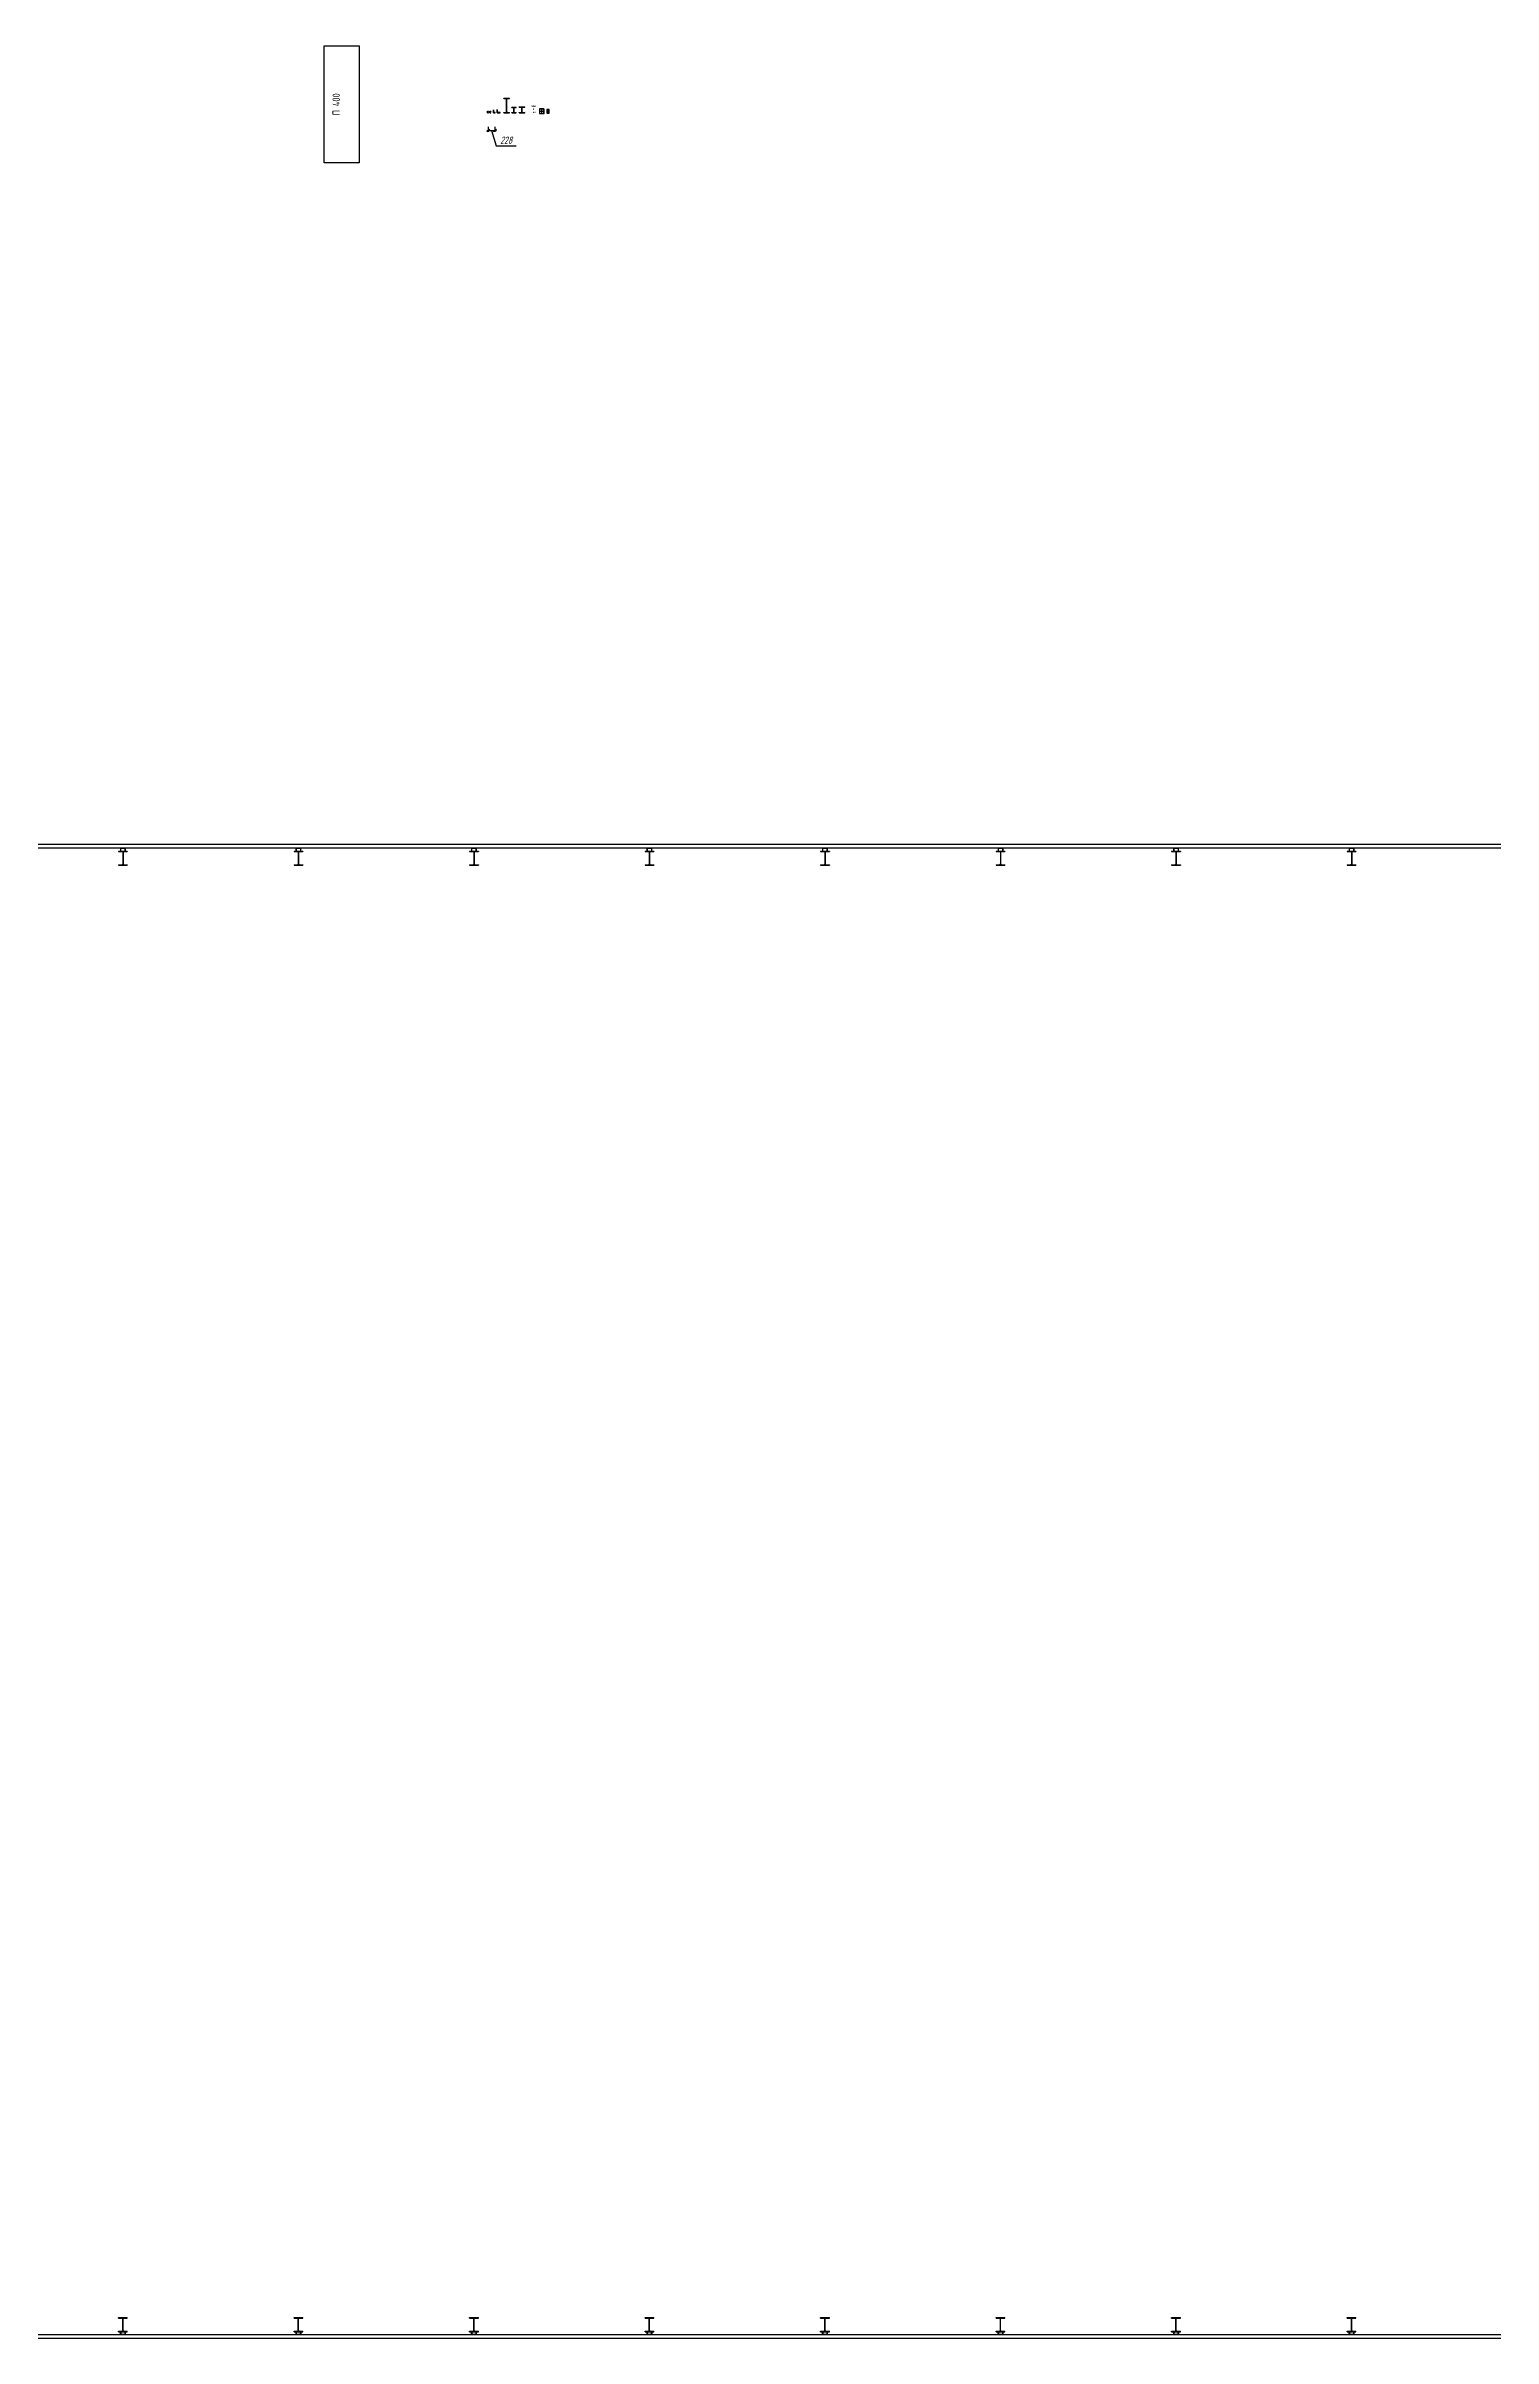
# Model space of a CAD drawing. Header units: millimetres. Extents: x -138350 to 909539, y -253833 to 111767.
# Drawn here: x -15101 to 34377, y -76025 to 2311 of the extents above; entities that cross this region are included whole.
import ezdxf

# ---------------------------------------------------------------- set-up
doc = ezdxf.new("R2010")
doc.units = ezdxf.units.MM
doc.linetypes.add('GOST2.303 5', pattern=[24, 20, -1.5, 1, -1.5])
doc.layers.add('03_Осевые', color=4, linetype='GOST2.303 5')
doc.layers.add('07_Непечатаемые', color=2, linetype='Continuous', plot=False)
for name, color, linetype, lineweight in [('_МКонстр', 7, 'Continuous', 30), ('_Размеры', 120, 'Continuous', 13), ('_Сендвичи', 230, 'Continuous', 30), ('_Стены', 7, 'Continuous', 30), ('выноска', 7, 'Continuous', 13)]:
    doc.layers.add(name, color=color, linetype=linetype, lineweight=lineweight)
doc.layers.add('Сендвичи_размеры', color=1, linetype='Continuous', lineweight=13, plot=False)
doc.styles.add('GOST 2.304', font='CS_Gost2304.shx')
doc.styles.add('СПДС_размеры', font='spdswin.shx', dxfattribs={"width": 0.8, "oblique": 15})
doc.dimstyles.new('SPDS', dxfattribs={"dimscale": 100, "dimtxt": 2.5, "dimasz": 2.5, "dimexe": 1.25, "dimexo": 0.625, "dimtad": 1, "dimdec": 0, "dimrnd": 0.001, "dimtxsty": 'GOST 2.304', "dimblk": 'OBLIQUE', "dimcen": 2.5, "dimdle": 2, "dimadec": 0, "dimazin": 2, "dimtfac": 0.75, "dimtdec": 0, "dimtmove": 1, "dimatfit": 3, "dimfxl": 1, "dimtolj": 1, "dimarcsym": 0})
doc.dimstyles.new('СПДС', dxfattribs={"dimtxt": 2.5, "dimasz": 1, "dimexe": 0.5, "dimexo": 1.5, "dimtad": 1, "dimdec": 0, "dimtxsty": 'СПДС_размеры', "dimblk": 'OBLIQUE', "dimcen": 2.5, "dimdle": 0.5, "dimadec": 8, "dimazin": 0, "dimtfac": 1, "dimtdec": 0, "dimtix": 1, "dimtmove": 0, "dimatfit": 3, "dimfxl": 1, "dimarcsym": 0})

# ---------------------------------------------------------------- blocks, each defined once
blk = doc.blocks.new('*U188')
at = {"ltscale": 100}
for p, q in [((0, 0), (0, 50)), ((0, 50), (18, 50)), ((4, 14), (4, 36)), ((10, 42), (18, 43)), ((10, 8), (18, 7)), ((18, 50), (32, 50)), ((18, 43), (30, 44)), ((18, 7), (30, 6)), ((32, 50), (32, 47)), ((32, 0), (32, 3)), ((0, 0), (18, 0)), ((18, 0), (32, 0))]:
    blk.add_line(p, q, dxfattribs=at)
for centre, radius, start, end in [((10, 36), 6, 96, 180), ((10, 14), 6, 180, 264), ((30, 47), 2.5, 276, 360), ((30, 3), 2.5, 360, 84)]:
    blk.add_arc(centre, radius, start, end, dxfattribs=at)
at = {"layer": '07_Непечатаемые', "ltscale": 100}
blk.add_line((0, 5), (0, 10), dxfattribs=at)
at = {"layer": '07_Непечатаемые'}
for p, q in [((5, 50), (9, 50)), ((5, 0), (9, 0))]:
    blk.add_line(p, q, dxfattribs=at)
blk = doc.blocks.new('*U193')
at = {"ltscale": 100}
for p, q in [((0, 0), (0, 50)), ((0, 50), (18, 50)), ((0, 0), (18, 0)), ((4, 13), (4, 37)), ((10, 43), (18, 43)), ((10, 7), (18, 7)), ((18, 50), (32, 50)), ((18, 43), (28, 43)), ((18, 7), (28, 7)), ((32, 50), (32, 46)), ((32, 0), (32, 4)), ((18, 0), (32, 0))]:
    blk.add_line(p, q, dxfattribs=at)
for centre, radius, start, end in [((10, 37), 6, 90, 180), ((10, 13), 6, 180, 270), ((28, 46), 3.5, 270, 0), ((28, 4), 3.5, 0, 90)]:
    blk.add_arc(centre, radius, start, end, dxfattribs=at)
at = {"layer": '07_Непечатаемые', "ltscale": 100}
blk.add_line((0, 5), (0, 10), dxfattribs=at)
at = {"layer": '07_Непечатаемые'}
for p, q in [((5, 50), (9, 50)), ((5, 0), (9, 0))]:
    blk.add_line(p, q, dxfattribs=at)
blk = doc.blocks.new('*U187')
for p, q in [((0, 0), (0, 100)), ((0, 100), (4.7, 100)), ((0, 0), (63, 0)), ((8, 96.7), (8, 18)), ((59.7, 8), (18, 8)), ((63, 0), (63, 4.7))]:
    blk.add_line(p, q)
for centre, radius, start, end in [((4.7, 96.7), 3.3, 360, 450), ((18, 18), 10, 180, 270), ((59.7, 4.7), 3.3, 0, 90)]:
    blk.add_arc(centre, radius, start, end)
at = {"layer": '03_Осевые'}
for p, q in [((10, 33.2), (20, 33.2)), ((15, 28.2), (15, 38.2))]:
    blk.add_line(p, q, dxfattribs=at)
at = {"layer": '07_Непечатаемые'}
for p, q in [((0, 60), (8, 60)), ((35, 0), (35, 8))]:
    blk.add_line(p, q, dxfattribs=at)
blk = doc.blocks.new('*U190')
for p, q in [((0, 0), (0, 110)), ((0, 110), (3, 110)), ((0, 0), (110, 0)), ((7, 106), (7, 19)), ((106, 7), (19, 7)), ((110, 0), (110, 3))]:
    blk.add_line(p, q)
for centre, radius, start, end in [((3, 106), 4, 0, 90), ((19, 19), 12, 180, 270), ((106, 3), 4, 0, 90)]:
    blk.add_arc(centre, radius, start, end)
at = {"layer": '03_Осевые'}
for p, q in [((24.6, 29.6), (34.6, 29.6)), ((29.6, 24.6), (29.6, 34.6))]:
    blk.add_line(p, q, dxfattribs=at)
at = {"layer": '07_Непечатаемые'}
for p, q in [((0, 60), (8, 60)), ((60, 0), (60, 8))]:
    blk.add_line(p, q, dxfattribs=at)
blk = doc.blocks.new('*U191')
for p, q in [((-99.5, 496), (99.5, 496)), ((-99.5, 482), (-99.5, 496)), ((-99.5, 482), (-24.5, 482)), ((-99.5, 14), (-24.5, 14)), ((-99.5, 0), (-99.5, 14)), ((-99.5, 0), (99.5, 0)), ((-4.5, 34), (-4.5, 462)), ((4.5, 34), (4.5, 462)), ((24.5, 482), (99.5, 482)), ((24.5, 14), (99.5, 14)), ((99.5, 482), (99.5, 496)), ((99.5, 0), (99.5, 14))]:
    blk.add_line(p, q)
for centre, start, end in [((-24.5, 462), 0, 90), ((-24.5, 34), 270, 360), ((24.5, 462), 90, 180), ((24.5, 34), 180, 270)]:
    blk.add_arc(centre, 20, start, end)
at = {"layer": '03_Осевые'}
for p, q in [((-4.5, 248), (4.5, 248)), ((0, 0), (0, 496))]:
    blk.add_line(p, q, dxfattribs=at)
at = {"layer": '07_Непечатаемые'}
for p, q in [((-55, 0), (-55, 14)), ((-2.75, 416), (2.75, 416)), ((-2.75, 80), (2.75, 80)), ((55, 0), (55, 14))]:
    blk.add_line(p, q, dxfattribs=at)
blk = doc.blocks.new('*U266')
for p, q in [((-75, 194), (75, 194)), ((-75, 185), (-75, 194)), ((-75, 185), (-16, 185)), ((-75, 9), (-16, 9)), ((-75, 0), (-75, 9)), ((-75, 0), (75, 0)), ((-3, 22), (-3, 172)), ((3, 22), (3, 172)), ((16, 185), (75, 185)), ((16, 9), (75, 9)), ((75, 185), (75, 194)), ((75, 0), (75, 9))]:
    blk.add_line(p, q)
for centre, start, end in [((-16, 172), 0, 90), ((-16, 22), 270, 360), ((16, 172), 90, 180), ((16, 22), 180, 270)]:
    blk.add_arc(centre, 13, start, end)
at = {"layer": '03_Осевые'}
for p, q in [((-3, 97), (3, 97)), ((0, 0), (0, 194))]:
    blk.add_line(p, q, dxfattribs=at)
at = {"layer": '07_Непечатаемые'}
for p, q in [((-40, 0), (-40, 9)), ((-2.75, 144), (2.75, 144)), ((-2.75, 50), (2.75, 50)), ((40, 0), (40, 9))]:
    blk.add_line(p, q, dxfattribs=at)
blk = doc.blocks.new('*U196')
for p, q in [((-100, 200), (100, 200)), ((-100, 188), (-100, 200)), ((-100, 188), (-17, 188)), ((-100, 12), (-17, 12)), ((-100, 0), (-100, 12)), ((-100, 0), (100, 0)), ((-4, 25), (-4, 175)), ((4, 25), (4, 175)), ((17, 188), (100, 188)), ((17, 12), (100, 12)), ((100, 188), (100, 200)), ((100, 0), (100, 12))]:
    blk.add_line(p, q)
for centre, start, end in [((-17, 175), 0, 90), ((-17, 25), 270, 360), ((17, 175), 90, 180), ((17, 25), 180, 270)]:
    blk.add_arc(centre, 13, start, end)
at = {"layer": '03_Осевые'}
for p, q in [((-4, 100), (4, 100)), ((0, 0), (0, 200))]:
    blk.add_line(p, q, dxfattribs=at)
at = {"layer": '07_Непечатаемые'}
for p, q in [((-50, 0), (-50, 12)), ((-2.75, 150), (2.75, 150)), ((-2.75, 50), (2.75, 50)), ((50, 0), (50, 12))]:
    blk.add_line(p, q, dxfattribs=at)
blk = doc.blocks.new('*U186')
for centre, radius, start, end in [((-51, 233), 4, 180, 263.15723), ((-51, 7), 4, 96.84277, 180), ((-15, 214), 10.5, 0, 83.15723), ((-15, 26), 10.5, 276.84277, 360), ((15, 214), 10.5, 96.84277, 180), ((15, 26), 10.5, 180, 263.15723), ((51, 233), 4, 276.84277, 360), ((51, 7), 4, 360, 443.15723)]:
    blk.add_arc(centre, radius, start, end)
at = {"layer": '03_Осевые'}
for p, q in [((-4, 120), (4, 120)), ((4, 120), (-4, 120))]:
    blk.add_line(p, q, dxfattribs=at)
blk = doc.blocks.new('*U195')
for points in [[(-70, -80), (70, -80, 0.414214), (80, -70), (80, 70, 0.414214), (70, 80), (-70, 80, 0.414214), (-80, 70), (-80, -70, 0.414214)], [(-70, -75), (70, -75, 0.414214), (75, -70), (75, 70, 0.414214), (70, 75), (-70, 75, 0.414214), (-75, 70), (-75, -70, 0.414214)]]:
    blk.add_lwpolyline(points, format="xyb", close=True)
at = {"layer": '03_Осевые'}
for p, q in [((-80, 0), (80, 0)), ((0, -80), (0, 80))]:
    blk.add_line(p, q, dxfattribs=at)
blk = doc.blocks.new('*U194')
for points in [[(-32, -60), (32, -60, 0.414214), (40, -52), (40, 52, 0.414214), (32, 60), (-32, 60, 0.414214), (-40, 52), (-40, -52, 0.414214)], [(-32, -56), (32, -56, 0.414214), (36, -52), (36, 52, 0.414214), (32, 56), (-32, 56, 0.414214), (-36, 52), (-36, -52, 0.414214)]]:
    blk.add_lwpolyline(points, format="xyb", close=True)
at = {"layer": '03_Осевые'}
for p, q in [((0, -60), (0, 60)), ((-40, 0), (40, 0))]:
    blk.add_line(p, q, dxfattribs=at)
blk = doc.blocks.new('*D209')
at = {"layer": 'Defpoints', "color": 0, "ltscale": 100, "transparency": 16777216}
for p in [(0, 4350), (0, 350), (0, 350)]:
    blk.add_point(p, dxfattribs=at)
at = {"layer": 'Сендвичи_размеры', "color": 0, "ltscale": 100, "transparency": 16777216, "insert": (-187, 2350), "char_height": 250, "attachment_point": 5, "rotation": 90, "style": 'GOST 2.304'}
blk.add_mtext('\\A1;П 400', dxfattribs=at)
blk = doc.blocks.new('_Oblique')
at = {"layer": 'выноска', "color": 0, "lineweight": -2}
blk.add_line((-0.5, -0.5), (0.5, 0.5), dxfattribs=at)
blk = doc.blocks.new('*D214')
at = {"layer": '_Размеры', "color": 0, "lineweight": -2, "ltscale": 100, "transparency": 16777216}
for p, q in [((-24, -582), (304, -582)), ((26, -451), (26, -632)), ((140, -582), (296, -1101)), ((254, -462), (254, -632)), ((296, -1101), (983, -1101))]:
    blk.add_line(p, q, dxfattribs=at)
at = {"layer": 'Defpoints', "color": 0, "ltscale": 100, "transparency": 16777216}
for p in [(26, -301), (254, -312), (254, -582)]:
    blk.add_point(p, dxfattribs=at)
at = {"layer": '_Размеры', "color": 0, "lineweight": -2, "ltscale": 100, "transparency": 16777216, "xscale": 100, "yscale": 100, "zscale": 100, "rotation": 180}
blk.add_blockref('_Oblique', (26, -582), dxfattribs=at)
at = {"layer": '_Размеры', "color": 0, "lineweight": -2, "ltscale": 100, "transparency": 16777216, "xscale": 100, "yscale": 100, "zscale": 100}
blk.add_blockref('_Oblique', (254, -582), dxfattribs=at)
at = {"layer": '_Размеры', "color": 0, "ltscale": 100, "transparency": 16777216, "insert": (639, -913), "char_height": 250, "attachment_point": 5, "style": 'СПДС_размеры'}
blk.add_mtext('228', dxfattribs=at)
blk = doc.blocks.new('*U192')
for p, q in [((-150, 482), (150, 482)), ((-150, 467), (-150, 482)), ((-150, 467), (-31.5, 467)), ((-150, 15), (-31.5, 15)), ((-150, 0), (-150, 15)), ((-150, 0), (150, 0)), ((-5.5, 41), (-5.5, 441)), ((5.5, 41), (5.5, 441)), ((31.5, 467), (150, 467)), ((31.5, 15), (150, 15)), ((150, 467), (150, 482)), ((150, 0), (150, 15))]:
    blk.add_line(p, q)
for centre, start, end in [((-31.5, 441), 0, 90), ((-31.5, 41), 270, 360), ((31.5, 441), 90, 180), ((31.5, 41), 180, 270)]:
    blk.add_arc(centre, 26, start, end)
at = {"layer": '03_Осевые'}
for p, q in [((-5.5, 241), (5.5, 241)), ((0, 0), (0, 482))]:
    blk.add_line(p, q, dxfattribs=at)
at = {"layer": '07_Непечатаемые'}
for p, q in [((-75, 0), (-75, 15)), ((-2.75, 392), (2.75, 392)), ((-2.75, 90), (2.75, 90)), ((75, 0), (75, 15))]:
    blk.add_line(p, q, dxfattribs=at)
blk = doc.blocks.new('*U208')
at = {"layer": '_Сендвичи', "color": 0, "linetype": 'ByBlock', "lineweight": -2, "ltscale": 100}
blk.add_lwpolyline([(-595, 4350), (595, 4350), (595, 350), (-595, 350)], close=True, dxfattribs=at)
at = {"layer": 'Сендвичи_размеры', "color": 0, "ltscale": 100}
dim = blk.add_linear_dim(base=(0, 350), p1=(0, 4350), p2=(0, 350), angle=90, dimstyle='SPDS', override={"dimscale": 100, "dimlfac": 0.1, "dimpost": 'П <>', "dimtxsty": 'GOST 2.304', "dimse1": 1, "dimse2": 1, "dimsd1": 1, "dimsd2": 1, "dimtolj": 1}, dxfattribs=at)
dim.commit()
dim.dimension.update_dxf_attribs({"geometry": '*D209', "text_midpoint": (-187.5, 2350)})

msp = doc.modelspace()

# ---------------------------------------------------------------- linework, layer by layer
at = {"layer": '_МКонстр', "ltscale": 100}
for points in [[(-12385, -25205), (-12385, -25105), (-12545, -25105), (-12545, -25205), (-12539, -25205), (-12539, -25111), (-12391, -25111), (-12391, -25205)], [(-6385, -25205), (-6385, -25105), (-6545, -25105), (-6545, -25205), (-6539, -25205), (-6539, -25111), (-6391, -25111), (-6391, -25205)], [(-385, -25205), (-385, -25105), (-545, -25105), (-545, -25205), (-539, -25205), (-539, -25111), (-391, -25111), (-391, -25205)], [(5615, -25205), (5615, -25105), (5455, -25105), (5455, -25205), (5461, -25205), (5461, -25111), (5609, -25111), (5609, -25205)], [(11615, -25205), (11615, -25105), (11455, -25105), (11455, -25205), (11461, -25205), (11461, -25111), (11609, -25111), (11609, -25205)], [(17615, -25205), (17615, -25105), (17455, -25105), (17455, -25205), (17461, -25205), (17461, -25111), (17609, -25111), (17609, -25205)], [(23615, -25205), (23615, -25105), (23455, -25105), (23455, -25205), (23461, -25205), (23461, -25111), (23609, -25111), (23609, -25205)], [(29615, -25205), (29615, -25105), (29455, -25105), (29455, -25205), (29461, -25205), (29461, -25111), (29609, -25111), (29609, -25205)], [(-12385, -75805), (-12385, -75905), (-12545, -75905), (-12545, -75805), (-12539, -75805), (-12539, -75899), (-12391, -75899), (-12391, -75805)], [(-6385, -75805), (-6385, -75905), (-6545, -75905), (-6545, -75805), (-6539, -75805), (-6539, -75899), (-6391, -75899), (-6391, -75805)], [(-385, -75805), (-385, -75905), (-545, -75905), (-545, -75805), (-539, -75805), (-539, -75899), (-391, -75899), (-391, -75805)], [(5615, -75805), (5615, -75905), (5455, -75905), (5455, -75805), (5461, -75805), (5461, -75899), (5609, -75899), (5609, -75805)], [(11615, -75805), (11615, -75905), (11455, -75905), (11455, -75805), (11461, -75805), (11461, -75899), (11609, -75899), (11609, -75805)], [(17615, -75805), (17615, -75905), (17455, -75905), (17455, -75805), (17461, -75805), (17461, -75899), (17609, -75899), (17609, -75805)], [(23615, -75805), (23615, -75905), (23455, -75905), (23455, -75805), (23461, -75805), (23461, -75899), (23609, -75899), (23609, -75805)], [(29615, -75805), (29615, -75905), (29455, -75905), (29455, -75805), (29461, -75805), (29461, -75899), (29609, -75899), (29609, -75805)]]:
    msp.add_lwpolyline(points, close=True, dxfattribs=at)
at = {"layer": '_Сендвичи', "ltscale": 100}
for points in [[(83855, -24985), (-108785, -24985), (-108785, -76025), (83855, -76025)], [(83735, -25105), (-108665, -25105), (-108665, -75905), (83735, -75905)]]:
    msp.add_lwpolyline(points, close=True, dxfattribs=at)

# ---------------------------------------------------------------- block references
for name, p in [('*U188', (0, 24)), ('*U193', (74, 24)), ('*U187', (200.2, 24)), ('*U190', (325.8, 24)), ('*U191', (655.8, 24)), ('*U266', (906.1, 24)), ('*U196', (1179.2, 24)), ('*U186', (1568.1, 24)), ('*U195', (1851.9, 74)), ('*U194', (2067.7, 74))]:
    msp.add_blockref(name, p)
at = {"layer": '_МКонстр', "xscale": -1, "rotation": 180}
for p in [(-12465, -25205), (-6465, -25205), (-465, -25205), (5535, -25205), (11535, -25205), (17535, -25205), (23535, -25205), (29535, -25205)]:
    msp.add_blockref('*U192', p, dxfattribs=at)
at = {"layer": '_МКонстр'}
for p in [(-12465, -75805), (-6465, -75805), (-465, -75805), (5535, -75805), (11535, -75805), (17535, -75805), (23535, -75805), (29535, -75805)]:
    msp.add_blockref('*U192', p, dxfattribs=at)
at = {"layer": '_Стены', "ltscale": 100}
msp.add_blockref('*U208', (-4988, -2039), dxfattribs=at)

# ---------------------------------------------------------------- dimensions: what is measured, and where the dimension line sits
at = {"layer": '_Размеры', "ltscale": 100}
dim = msp.add_linear_dim(base=(254, -582), p1=(26, -301), p2=(254, -312), dimstyle='СПДС', override={"dimscale": 100, "dimadec": 0, "dimtix": 0, "dimtmove": 1}, dxfattribs=at)
dim.commit()
dim.dimension.update_dxf_attribs({"geometry": '*D214', "text_midpoint": (358.1, -913.2)})

doc.saveas('drawing.dxf')
